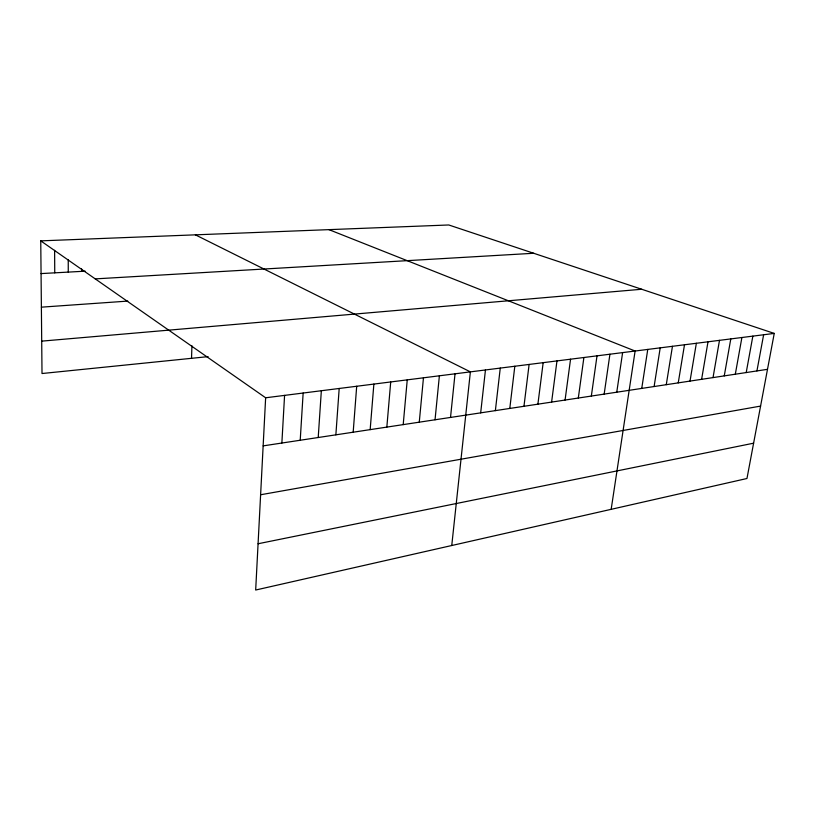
<?xml version="1.0" encoding="UTF-8"?>
<svg xmlns="http://www.w3.org/2000/svg" width="815" height="815" viewBox="0 0 815 815"><rect width="100%" height="100%" fill="white"/><g stroke="black" fill="none" stroke-linecap="round" stroke-linejoin="round"><path stroke-width="1.22" d="M81.612 271.385L81.612 268.909M191.535 358.315L191.922 345.784M40.75 240.863L265.639 397.781L255.676 590.029L746.968 478.497L774.25 333.416L448.77 224.971L40.75 240.863L42.013 373.525L208.1 356.634M281.868 443.034L284.578 395.377M300.215 440.253L303.149 393.034M318.217 437.523L321.344 390.731M335.862 434.843L339.193 388.47M353.18 432.215L356.695 386.259M370.163 429.637L373.871 384.079M386.84 427.101L390.711 381.95M403.201 424.615L407.245 379.861M419.267 422.18L423.464 377.803M435.037 419.786L439.387 375.786M450.522 417.433L455.025 373.81M451.755 545.51L470.377 371.864L195.376 234.842M480.677 412.859L485.455 369.959M495.367 410.628L500.267 368.085M509.793 408.437L514.815 366.241M523.964 406.288L529.118 364.437M537.9 404.169L543.167 362.655M551.602 402.09L556.971 360.913M565.07 400.053L570.551 359.191M578.314 398.036L583.897 357.5M591.344 396.059L597.018 355.839M604.159 394.114L609.926 354.209M616.761 392.198L622.619 352.6M611.168 509.324L635.109 351.021L328.934 229.636M641.741 388.409L647.762 349.421M654.109 386.534L660.211 347.842M666.273 384.69L672.457 346.294M678.243 382.867L684.498 344.776M690.02 381.084L696.356 343.268M701.613 379.321L708.011 341.791M713.023 377.589L719.492 340.344M724.26 375.888L730.79 338.918M735.313 374.207L741.905 337.502M746.204 372.557L752.856 336.116M756.931 370.927L763.635 334.751M258.08 543.758L753.6 443.187M260.617 494.756L760.589 406.084M263.143 445.876L767.496 369.327M265.639 397.781L774.25 333.416M41.708 341.139L641.7 289.254M41.382 307.163L127.802 301.092M95.243 278.883L533.713 253.271M41.066 273.585L85.198 271.181M54.615 250.327L54.748 272.842M68.236 259.679L68.266 272.108"/></g></svg>
